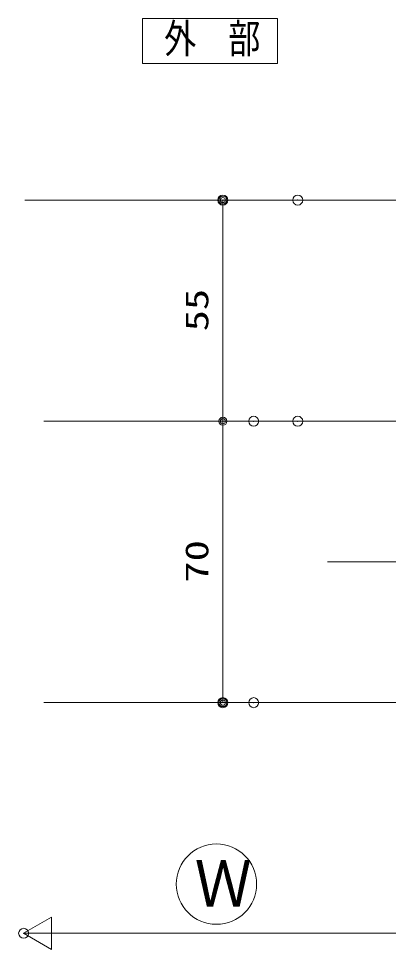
# Model space of a CAD drawing. Units: millimetres, scale not verified. Extents: x -585 to 584, y -818 to 818.
# Drawn here: x -259.1 to -167.1, y -515.9 to -284.3 of the extents above; entities that cross this region are included whole.
import ezdxf
from ezdxf.enums import TextEntityAlignment as Align

# ---------------------------------------------------------------- set-up
doc = ezdxf.new("R2010")
doc.units = ezdxf.units.MM
doc.header["$LTSCALE"] = 5
doc.header["$PDMODE"] = 32
doc.header["$PDSIZE"] = 2.5
doc.linetypes.add('CHAIN1', pattern=[8, 5, -1, 1, -1])
for name, color, linetype, lineweight in [('0-0_Defpoints', 7, 'Continuous', 9), ('0-1_USERZ', 3, 'Continuous', 9), ('0-2_0', 4, 'Continuous', 9), ('0-3_YSS_ZEN', 6, 'Continuous', 9), ('0-5__0-7_', 7, 'Continuous', 9), ('0-6_USER1', 4, 'Continuous', 9), ('0-B_SUNPOU', 3, 'Continuous', 9), ('1-F__0-0_', 2, 'Continuous', 9)]:
    doc.layers.add(name, color=color, linetype=linetype, lineweight=lineweight)
doc.styles.add('ＭＳ ゴシック', font='')
doc.styles.get('ＭＳ ゴシック').set_extended_font_data('MS Gothic')

# ---------------------------------------------------------------- blocks, each defined once
blk = doc.blocks.new('GAIBU_W')
at = {"layer": '0-6_USER1'}
blk.add_lwpolyline([(-84, -28), (84, -28), (84, 28), (-84, 28)], close=True, dxfattribs=at)
at = {"layer": '0-6_USER1', "style": 'ＭＳ ゴシック', "width": 0.8}
blk.add_text('外\u3000部', height=36.55, dxfattribs=at).set_placement((-57, -26.03), align=Align.BOTTOM_LEFT)
blk = doc.blocks.new('DOT1')
at = {"layer": '0-2_0', "color": 7}
blk.add_line((0, 0), (-5, 0), dxfattribs=at)
for radius in [2.5, 1.62]:
    blk.add_circle((0, 0), radius, dxfattribs=at)
blk = doc.blocks.new('ALW1')
at = {"layer": '0-2_0', "color": 7}
blk.add_line((0, 0), (-5, 0), dxfattribs=at)
blk.add_lwpolyline([(-1.732, -1), (0, 0), (-1.732, 1)], close=True, dxfattribs=at)

msp = doc.modelspace()

# ---------------------------------------------------------------- linework, layer by layer
at = {"layer": '0-0_Defpoints'}
for p in [(-208.27, -329.49), (-189.654, -329.49), (-200.605, -384.49), (-189.654, -384.49), (-208.27, -454.49), (-200.605, -454.49), (-257.817, -511.864)]:
    msp.add_point(p, dxfattribs=at)
at = {"layer": '0-1_USERZ'}
for p, q in [((-257.517, -329.49), (-110.127, -329.49)), ((-191.654, -329.49), (-210.27, -329.49)), ((-208.27, -382.49), (-208.27, -331.49)), ((-191.654, -384.49), (-210.27, -384.49))]:
    msp.add_line(p, q, dxfattribs=at)
at = {"layer": '0-1_USERZ', "color": 1, "linetype": 'CHAIN1'}
msp.add_line((-182.242, -419.49), (-40.222, -419.49), dxfattribs=at)
at = {"layer": '0-3_YSS_ZEN'}
msp.add_line((-170.127, -511.864), (-237.817, -511.864), dxfattribs=at)
at = {"layer": '0-5__0-7_'}
msp.add_circle((-209.872, -499.629), 10, dxfattribs=at)
at = {"layer": '0-B_SUNPOU'}
for p, q in [((-202.605, -384.49), (-210.27, -384.49)), ((-208.27, -386.49), (-208.27, -452.49)), ((-202.605, -454.49), (-210.27, -454.49))]:
    msp.add_line(p, q, dxfattribs=at)
at = {"layer": '1-F__0-0_'}
for p, q in [((-252.814, -384.49), (-139.677, -384.49)), ((-252.814, -454.49), (-163.131, -454.49))]:
    msp.add_line(p, q, dxfattribs=at)

# ---------------------------------------------------------------- block references
at = {"layer": '0-1_USERZ', "xscale": 0.4, "yscale": 0.4}
for p, rotation in [((-208.27, -329.49), 90), ((-208.27, -384.49), 270)]:
    msp.add_blockref('DOT1', p, dxfattribs=dict(at, rotation=rotation))
at = {"layer": '0-3_YSS_ZEN', "xscale": 4, "yscale": 4, "rotation": 180}
msp.add_blockref('ALW1', (-257.817, -511.864), dxfattribs=at)
at = {"layer": '0-3_YSS_ZEN', "xscale": 4, "yscale": 4}
msp.add_blockref('ALW1', (-150.127, -511.864), dxfattribs=at)
at = {"layer": '0-6_USER1', "xscale": 0.2, "yscale": 0.2}
msp.add_blockref('GAIBU_W', (-211.474, -289.947), dxfattribs=at)
at = {"layer": '0-B_SUNPOU', "xscale": 0.4, "yscale": 0.4}
for p, rotation in [((-208.27, -384.49), 90), ((-208.27, -454.49), 270)]:
    msp.add_blockref('DOT1', p, dxfattribs=dict(at, rotation=rotation))

# ---------------------------------------------------------------- texts
at = {"layer": '0-1_USERZ', "style": 'ＭＳ ゴシック', "width": 1.35}
msp.add_text('55', height=5.755, rotation=90, dxfattribs=at).set_placement((-210.16, -362.133), align=Align.BOTTOM_LEFT)
at = {"layer": '0-5__0-7_', "style": 'ＭＳ ゴシック', "width": 0.9}
msp.add_text('Ｗ', height=11.55, dxfattribs=at).set_placement((-215.281, -508.697), align=Align.BOTTOM_LEFT)
at = {"layer": '0-B_SUNPOU', "style": 'ＭＳ ゴシック', "width": 1.35}
msp.add_text('70', height=5.755, rotation=90, dxfattribs=at).set_placement((-210.16, -424.633), align=Align.BOTTOM_LEFT)

doc.saveas('drawing.dxf')
